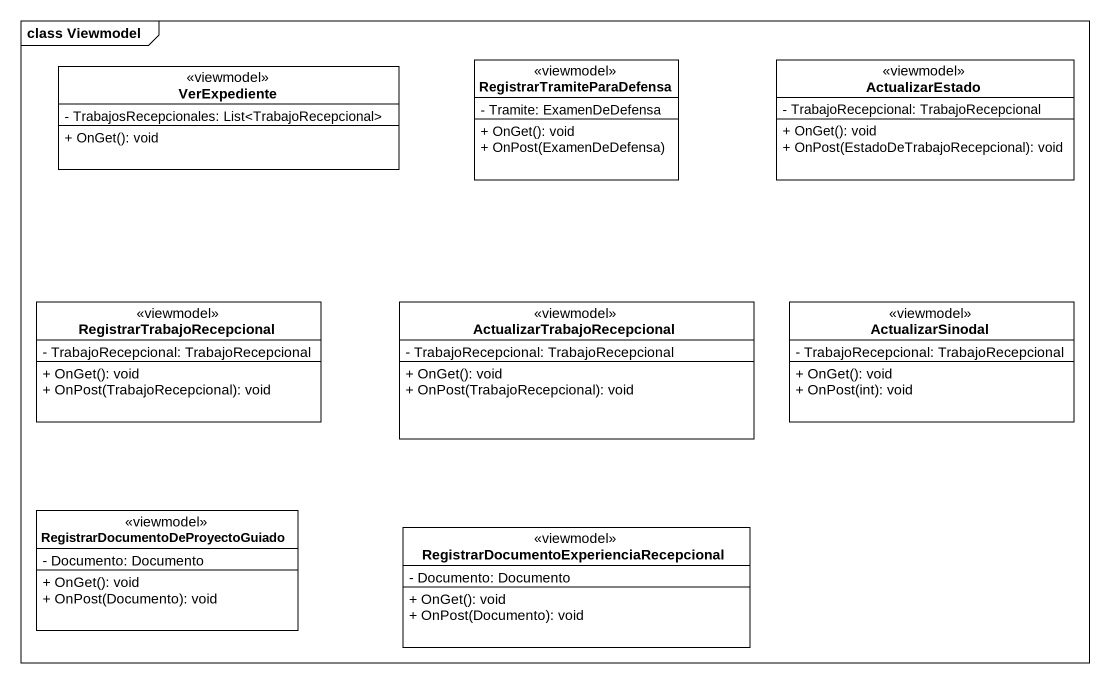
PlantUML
@startuml
mainframe class Viewmodel
hide circle
hide empty members
skinparam classAttributeIconSize 0
class VerExpediente <<viewmodel>> {
  - TrabajosRecepcionales: List<TrabajoRecepcional>
  + OnGet(): void
}
class RegistrarTramiteParaDefensa <<viewmodel>> {
  - Tramite: ExamenDeDefensa
  + OnGet(): void
  + OnPost(ExamenDeDefensa)
}
class ActualizarEstado <<viewmodel>> {
  - TrabajoRecepcional: TrabajoRecepcional
  + OnGet(): void
  + OnPost(EstadoDeTrabajoRecepcional): void
}
class RegistrarTrabajoRecepcional <<viewmodel>> {
  - TrabajoRecepcional: TrabajoRecepcional
  + OnGet(): void
  + OnPost(TrabajoRecepcional): void
}
class ActualizarTrabajoRecepcional <<viewmodel>> {
  - TrabajoRecepcional: TrabajoRecepcional
  + OnGet(): void
  + OnPost(TrabajoRecepcional): void
}
class ActualizarSinodal <<viewmodel>> {
  - TrabajoRecepcional: TrabajoRecepcional
  + OnGet(): void
  + OnPost(int): void
}
class "RegistrarDocumentoDeProyectoGuiado" as RegistrarDocumentoDeProyecto <<viewmodel>> {
  - Documento: Documento
  + OnGet(): void
  + OnPost(Documento): void
}
class "RegistrarDocumentoExperienciaRecepcional" as RegistrarDocumentoExperienci <<viewmodel>> {
  - Documento: Documento
  + OnGet(): void
  + OnPost(Documento): void
}
@enduml
